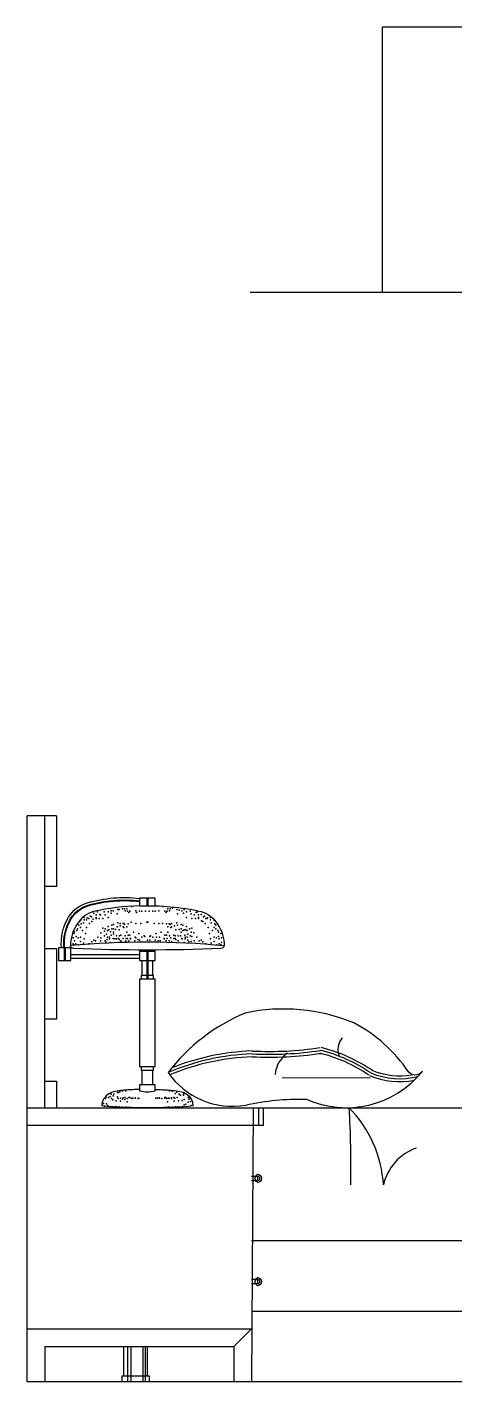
# Model space of a CAD drawing. Header units: inches. Extents: x 18.5 to 61, y 8.5 to 33.3.
# Drawn here: x 29.765 to 30.49, y 12.628 to 14.926 of the extents above; entities that cross this region are included whole.
import ezdxf

# ---------------------------------------------------------------- set-up
doc = ezdxf.new("R2010")
doc.units = ezdxf.units.IN
doc.header["$MEASUREMENT"] = 0
for name, color, linetype in [('02', 2, 'Continuous'), ('1', 1, 'Continuous'), ('4', 4, 'Continuous')]:
    doc.layers.add(name, color=color, linetype=linetype)

msp = doc.modelspace()

# ---------------------------------------------------------------- linework, layer by layer
at = {"layer": '02'}
for p, q in [((33.7343, 14.4758), (30.1432, 14.4758)), ((29.9683, 13.4487), (29.9683, 13.4357)), ((29.9699, 13.4487), (29.9699, 13.4357)), ((29.8284, 13.3641), (29.8284, 13.343)), ((29.8297, 13.3641), (29.8297, 13.343)), ((29.956, 13.3523), (29.8395, 13.3523)), ((29.9683, 13.3583), (29.9685, 13.3114)), ((29.9699, 13.3583), (29.9697, 13.3114)), ((29.956, 13.3461), (29.8395, 13.3461)), ((29.9822, 13.3114), (29.956, 13.3114)), ((30.1973, 13.1443), (30.3467, 13.1436)), ((30.1576, 13.0932), (30.1576, 13.0632)), ((30.1555, 12.9692), (30.1455, 12.9692)), ((30.1555, 12.9772), (30.1555, 12.9692)), ((30.1555, 12.8022), (30.1555, 12.7942)), ((30.1555, 12.7942), (30.1455, 12.7942)), ((29.9293, 12.6382), (29.9293, 12.6882)), ((29.9357, 12.6882), (29.9357, 12.6282)), ((29.9409, 12.6882), (29.9409, 12.6282)), ((29.9613, 12.6876), (29.9613, 12.6282)), ((29.9653, 12.6875), (29.9653, 12.6282)), ((29.9693, 12.6382), (29.9693, 12.6882))]:
    msp.add_line(p, q, dxfattribs=at)
for points in [[(29.8237, 13.3641, -0.15616), (29.8356, 13.4162, -0.180266), (29.8674, 13.4407, -0.100872), (29.956, 13.4481)], [(29.8279, 13.3644, -0.156017), (29.8392, 13.414, -0.179879), (29.8686, 13.4367, -0.100831), (29.9555, 13.4439, -0.100831)], [(29.8289, 13.3645, -0.155978), (29.8401, 13.4134, -0.179774), (29.8689, 13.4357, -0.100821), (29.9554, 13.4428, -0.100821)], [(29.956, 13.4355, 0.049707), (29.8777, 13.4258, 0.178104), (29.8497, 13.404, 0.15202), (29.839, 13.3676)], [(29.956, 13.4355, -0.064459), (30.0605, 13.4258, -0.178104), (30.0885, 13.404, -0.15202), (30.0992, 13.3676)], [(30.0992, 13.3676, -0.338174), (30.0937, 13.3632, -0.021936), (29.8445, 13.3632, -0.338174), (29.839, 13.3676)], [(30.4114, 13.154, 0.124597), (30.319, 13.2369, 0.151645), (30.1347, 13.2537, 0.12993), (30.0041, 13.1528, 0.294601), (30.1357, 13.0977, -0.061928), (30.238, 13.1077, 0.340238), (30.4351, 13.1548, -0.548274), (30.4103, 13.1557)], [(29.9822, 13.1322), (29.956, 13.1322), (29.956, 13.1219, 0.140748), (29.9822, 13.1219), (29.9822, 13.1322)], [(30.1455, 12.9772), (30.1555, 12.9772, -1)], [(30.1525, 12.9772), (30.1555, 12.9802, -1), (30.1555, 12.9662), (30.1525, 12.9692)], [(30.1455, 12.8022), (30.1555, 12.8022, -1)], [(30.1525, 12.8022), (30.1555, 12.8052, -1), (30.1555, 12.7912), (30.1525, 12.7942)]]:
    msp.add_lwpolyline(points, format="xyb", dxfattribs=at)
for points in [[(29.9822, 13.4354), (29.9822, 13.4487), (29.956, 13.4487), (29.956, 13.4355)], [(29.9822, 13.3428), (29.9822, 13.3583), (29.956, 13.3583), (29.956, 13.3428), (29.9822, 13.3428)], [(29.9599, 13.3428), (29.9599, 13.3175)], [(29.9783, 13.3175), (29.9783, 13.3428)], [(29.956, 13.3114), (29.956, 13.1632), (29.9822, 13.1632)], [(29.9796, 13.3175), (29.9586, 13.3175), (29.9586, 13.3114)], [(29.9796, 13.3114), (29.9796, 13.3175)], [(29.9822, 13.1632), (29.9822, 13.3114)], [(29.9586, 13.1632), (29.9586, 13.1571), (29.9796, 13.1571)], [(29.9599, 13.1571), (29.9599, 13.1322)], [(29.9783, 13.1322), (29.9783, 13.1571)], [(29.9796, 13.1571), (29.9796, 13.1632)], [(29.956, 13.1242), (29.9536, 13.1241), (29.9506, 13.124), (29.9476, 13.1239), (29.9446, 13.1237), (29.9417, 13.1236), (29.9388, 13.1234), (29.9359, 13.1232), (29.9329, 13.123), (29.93, 13.1227), (29.927, 13.1224), (29.924, 13.1221), (29.9209, 13.1218), (29.9178, 13.1214), (29.9146, 13.1208), (29.9114, 13.12), (29.9083, 13.119), (29.9052, 13.1175), (29.9023, 13.1156), (29.8996, 13.1131), (29.897, 13.11)], [(29.983, 13.1242), (29.9855, 13.1241), (29.9885, 13.124), (29.9915, 13.1239), (29.9944, 13.1237), (29.9973, 13.1236), (30.0003, 13.1234), (30.0032, 13.1232), (30.0061, 13.123), (30.009, 13.1227), (30.012, 13.1224), (30.015, 13.1221), (30.0181, 13.1218), (30.0212, 13.1214), (30.0244, 13.1208), (30.0276, 13.12), (30.0307, 13.119), (30.0338, 13.1175), (30.0367, 13.1156), (30.0395, 13.1131), (30.042, 13.11)], [(29.8925, 13.0964), (29.8925, 13.0966), (29.8925, 13.0985), (29.8927, 13.1), (29.8929, 13.1014), (29.8931, 13.1025), (29.8933, 13.1034), (29.8936, 13.1042), (29.8939, 13.105), (29.8941, 13.1056), (29.8944, 13.1062), (29.8946, 13.1068), (29.8949, 13.1073), (29.8952, 13.1077), (29.8955, 13.1082), (29.8958, 13.1086), (29.8962, 13.1091), (29.8966, 13.1095), (29.897, 13.11)], [(30.0465, 13.0964), (30.0383, 13.095), (30.0206, 13.0939), (29.9965, 13.0933), (29.9692, 13.093), (29.942, 13.0933), (29.918, 13.0939), (29.9004, 13.095), (29.8925, 13.0964)], [(30.0465, 13.0964), (30.0465, 13.0966), (30.0465, 13.0985), (30.0463, 13.1), (30.0462, 13.1014), (30.0459, 13.1025), (30.0457, 13.1034), (30.0454, 13.1042), (30.0452, 13.105), (30.0449, 13.1056), (30.0447, 13.1062), (30.0444, 13.1068), (30.0441, 13.1073), (30.0438, 13.1077), (30.0435, 13.1082), (30.0432, 13.1086), (30.0428, 13.1091), (30.0424, 13.1095), (30.042, 13.11)], [(29.9263, 12.6282), (29.9263, 12.6382), (29.9723, 12.6382), (29.9723, 12.6282)]]:
    msp.add_lwpolyline(points, dxfattribs=at)
msp.add_lwpolyline([(29.8395, 13.343), (29.8395, 13.3641), (29.8186, 13.3641), (29.8186, 13.343)], close=True, dxfattribs=at)
for centre in [(30.1555, 12.9732), (30.1555, 12.7982)]:
    msp.add_circle(centre, 0.004, dxfattribs=at)
for centre, radius, start, end in [((29.9668, 11.9797), 1.3942, 84.5501, 95.2605), ((30.323, 13.1915), 0.0311, 139.4598, 200.8437), ((30.161, 12.7839), 0.4057, 92.035, 111.7903), ((30.1754, 13.7672), 0.5835, 267.1825, 278.5457), ((30.1754, 13.7672), 0.5786, 267.1825, 278.5457), ((30.2033, 12.9439), 0.2533, 55.2856, 76.5647), ((30.2033, 12.9439), 0.2582, 55.2856, 76.5647), ((30.161, 12.7839), 0.4008, 92.035, 113.0382), ((30.161, 12.7839), 0.3959, 92.035, 112.8805), ((30.1754, 13.7672), 0.5884, 267.1825, 278.5457), ((30.2351, 13.1454), 0.0496, 125.2087, 174.9627), ((30.2033, 12.9439), 0.2484, 55.2856, 76.5647), ((30.3965, 13.2714), 0.1339, 247.6779, 280.7084), ((30.3965, 13.2714), 0.129, 247.6779, 283.9738), ((30.3965, 13.2714), 0.1241, 247.6779, 280.0692), ((28.6434, 12.9948), 1.6706, 358.8801, 3.375), ((30.1635, 12.9494), 0.206, 3.5443, 44.2346), ((30.4527, 12.9439), 0.0855, 109.2631, 167.6798)]:
    msp.add_arc(centre, radius, start, end, dxfattribs=at)
for p in [(29.8784, 13.4232), (29.8825, 13.4201), (29.8845, 13.4252), (29.8886, 13.4211), (29.8896, 13.4201), (29.8957, 13.4252), (29.8978, 13.4201), (29.9029, 13.4252), (29.908, 13.4272), (29.908, 13.4232), (29.911, 13.4272), (29.9181, 13.4221), (29.9192, 13.4293), (29.9212, 13.4293), (29.9273, 13.4303), (29.9304, 13.4303), (29.9314, 13.4272), (29.9345, 13.4303), (29.9355, 13.4262), (29.9375, 13.4242), (29.9396, 13.4262), (29.9426, 13.4344), (29.9498, 13.4272), (29.9508, 13.4242), (29.9559, 13.4262), (29.96, 13.4262), (29.9661, 13.4262), (29.9723, 13.4262), (29.9784, 13.4262), (29.9825, 13.4262), (29.9886, 13.4272), (29.9957, 13.4344), (29.9988, 13.4262), (30.0008, 13.4242), (30.0028, 13.4262), (30.0039, 13.4303), (30.0069, 13.4272), (30.0079, 13.4303), (30.012, 13.4313), (30.0192, 13.4293), (30.0202, 13.4221), (30.0232, 13.4282), (30.0273, 13.4272), (30.0304, 13.4232), (30.0314, 13.4293), (30.0355, 13.4252), (30.0416, 13.4262), (30.0436, 13.4221), (30.0487, 13.4201), (30.0518, 13.4242), (30.0538, 13.4252), (30.0559, 13.4201), (30.06, 13.4211), (29.8508, 13.3967), (29.8529, 13.4028), (29.8559, 13.4109), (29.8559, 13.3987), (29.857, 13.4048), (29.861, 13.4069), (29.8621, 13.416), (29.8621, 13.4119), (29.8661, 13.4119), (29.8661, 13.3987), (29.8672, 13.415), (29.8702, 13.414), (29.8712, 13.4058), (29.8723, 13.4181), (29.8743, 13.417), (29.8753, 13.4089), (29.8774, 13.413), (29.8825, 13.416), (29.8825, 13.414), (29.8876, 13.414), (29.8937, 13.414), (29.8937, 13.3977), (29.8978, 13.3967), (29.9029, 13.416), (29.9029, 13.4007), (29.909, 13.4028), (29.909, 13.3967), (29.912, 13.4038), (29.912, 13.3967), (29.9151, 13.3956), (29.9181, 13.3997), (29.9192, 13.4069), (29.9232, 13.4058), (29.9232, 13.4018), (29.9283, 13.4058), (29.9283, 13.3997), (29.9294, 13.4058), (29.9294, 13.3987), (29.9304, 13.4038), (29.9345, 13.3997), (29.9365, 13.4048), (29.9416, 13.4079), (29.9498, 13.4058), (29.9579, 13.4058), (29.9681, 13.4079), (29.9702, 13.4079), (29.9804, 13.4058), (29.9886, 13.4058), (29.9947, 13.4058), (30.0018, 13.4048), (30.0039, 13.3997), (30.0059, 13.4048), (30.0079, 13.4038), (30.009, 13.3987), (30.01, 13.4058), (30.01, 13.3997), (30.0151, 13.4018), (30.0192, 13.4069), (30.0202, 13.4028), (30.0232, 13.3956), (30.0263, 13.4038), (30.0263, 13.3967), (30.0294, 13.4028), (30.0355, 13.416), (30.0355, 13.4007), (30.0406, 13.3967), (30.0447, 13.414), (30.0447, 13.3977), (30.0508, 13.414), (30.0559, 13.416), (30.0559, 13.414), (30.061, 13.4099), (30.063, 13.4089), (30.064, 13.417), (30.0661, 13.4181), (30.0671, 13.4058), (30.0681, 13.414), (30.0701, 13.414), (30.0712, 13.415), (30.0722, 13.3987), (30.0763, 13.416), (30.0763, 13.4119), (30.0773, 13.4069), (30.0824, 13.4109), (30.0824, 13.3987), (30.0834, 13.4048), (30.0854, 13.4028), (30.0854, 13.3967), (29.8437, 13.3814), (29.8447, 13.3885), (29.8457, 13.3916), (29.8457, 13.3763), (29.8488, 13.3834), (29.8498, 13.3936), (29.8519, 13.3814), (29.8559, 13.3824), (29.8559, 13.3753), (29.859, 13.3936), (29.861, 13.3722), (29.8621, 13.3794), (29.8641, 13.3885), (29.8753, 13.3743), (29.8784, 13.3773), (29.8814, 13.3763), (29.8855, 13.3824), (29.8896, 13.3763), (29.8906, 13.3895), (29.8906, 13.3814), (29.8967, 13.3926), (29.8967, 13.3844), (29.8978, 13.3763), (29.8988, 13.3743), (29.8998, 13.3875), (29.9008, 13.3783), (29.9018, 13.3936), (29.9018, 13.3824), (29.9039, 13.3946), (29.9049, 13.3824), (29.9049, 13.3794), (29.9069, 13.3916), (29.9069, 13.3732), (29.908, 13.3855), (29.911, 13.3804), (29.912, 13.3906), (29.912, 13.3875), (29.9141, 13.3794), (29.9171, 13.3844), (29.9171, 13.3794), (29.9202, 13.3804), (29.9212, 13.3946), (29.9212, 13.3783), (29.9222, 13.3844), (29.9243, 13.3855), (29.9243, 13.3763), (29.9283, 13.3804), (29.9314, 13.3844), (29.9324, 13.3763), (29.9334, 13.3804), (29.9345, 13.3906), (29.9355, 13.3804), (29.9365, 13.3855), (29.9375, 13.3763), (29.9396, 13.3855), (29.9406, 13.3804), (29.9406, 13.3794), (29.9457, 13.3906), (29.9477, 13.3763), (29.9487, 13.3824), (29.9498, 13.3814), (29.9528, 13.3783), (29.9549, 13.3885), (29.9559, 13.3773), (29.96, 13.3824), (29.964, 13.3844), (29.9651, 13.3834), (29.9691, 13.3773), (29.9733, 13.3834), (29.9733, 13.3773), (29.9743, 13.3844), (29.9784, 13.3824), (29.9825, 13.3773), (29.9835, 13.3885), (29.9845, 13.3824), (29.9876, 13.3763), (29.9896, 13.3824), (29.9906, 13.3763), (29.9926, 13.3906), (29.9977, 13.3804), (29.9977, 13.3794), (29.9988, 13.3855), (30.0008, 13.3763), (30.0018, 13.3855), (30.0028, 13.3804), (30.0039, 13.3906), (30.0059, 13.3763), (30.0069, 13.3844), (30.009, 13.3814), (30.01, 13.3753), (30.0141, 13.3855), (30.0141, 13.3804), (30.0161, 13.3844), (30.0161, 13.3804), (30.0171, 13.3946), (30.0171, 13.3783), (30.0212, 13.3844), (30.0212, 13.3763), (30.0253, 13.3844), (30.0263, 13.3906), (30.0273, 13.3804), (30.0283, 13.3794), (30.0294, 13.3936), (30.0314, 13.3946), (30.0314, 13.3732), (30.0324, 13.3855), (30.0334, 13.3824), (30.0334, 13.3794), (30.0345, 13.3946), (30.0365, 13.3936), (30.0365, 13.3824), (30.0375, 13.3875), (30.0375, 13.3773), (30.0396, 13.3743), (30.0416, 13.3844), (30.0436, 13.3906), (30.0436, 13.3753), (30.0447, 13.3834), (30.0477, 13.3895), (30.0487, 13.3763), (30.0528, 13.3824), (30.0569, 13.3763), (30.06, 13.3773), (30.063, 13.3743), (30.0742, 13.3885), (30.0763, 13.3794), (30.0773, 13.3722), (30.0793, 13.3936), (30.0824, 13.3824), (30.0824, 13.3753), (30.0865, 13.3814), (30.0885, 13.3936), (30.0895, 13.3906), (30.0895, 13.3834), (30.0905, 13.3794), (30.0936, 13.3885), (30.0946, 13.3814), (30.0946, 13.3732), (29.8437, 13.3712), (29.8447, 13.3692), (29.8478, 13.3712), (29.8519, 13.3692), (29.8702, 13.3712), (30.0681, 13.3712), (30.0865, 13.3692), (30.0905, 13.3712), (30.0936, 13.3692), (29.9226, 13.12), (29.927, 13.1211), (29.9324, 13.1216), (30.0058, 13.1216), (30.0112, 13.1211), (30.0189, 13.1194), (29.8948, 13.1003), (29.8983, 13.1088), (29.8989, 13.1102), (29.9002, 13.0995), (29.9021, 13.0971), (29.9035, 13.1102), (29.9062, 13.1121), (29.9079, 13.1159), (29.9084, 13.1085), (29.9106, 13.1066), (29.9111, 13.1134), (29.9122, 13.1164), (29.9163, 13.1047), (29.9185, 13.1192), (29.9185, 13.1118), (29.9199, 13.1085), (29.9201, 13.1189), (29.9234, 13.1096), (29.9237, 13.1042), (29.9272, 13.1077), (29.928, 13.1099), (29.9308, 13.1072), (29.9316, 13.1104), (29.9349, 13.1033), (29.9351, 13.1088), (29.9376, 13.1102), (29.9392, 13.1104), (29.942, 13.1085), (29.9444, 13.1093), (29.9485, 13.1096), (29.9493, 13.1099), (29.9537, 13.1088), (29.9548, 13.1093), (29.9834, 13.1093), (29.9864, 13.1093), (29.9889, 13.1099), (29.9897, 13.1096), (29.9935, 13.1088), (29.999, 13.1104), (29.999, 13.1093), (30.0006, 13.1104), (30.0022, 13.1088), (30.0033, 13.1033), (30.005, 13.1091), (30.0058, 13.1096), (30.0101, 13.1099), (30.0101, 13.1085), (30.0142, 13.1107), (30.0145, 13.1042), (30.0159, 13.1093), (30.0164, 13.1175), (30.0197, 13.1107), (30.0219, 13.1047), (30.0232, 13.1164), (30.0249, 13.1145), (30.0252, 13.1142), (30.0279, 13.1053), (30.0303, 13.1142), (30.0306, 13.1162), (30.0312, 13.0979), (30.0317, 13.1072), (30.0344, 13.099), (30.038, 13.1023), (30.0385, 13.1102), (30.0393, 13.1102), (30.0402, 13.1074), (30.0421, 13.1039), (30.0432, 13.0971), (29.8967, 13.0957), (29.9054, 13.0954), (29.9103, 13.0946), (29.915, 13.0952), (29.919, 13.0941), (29.9215, 13.0944), (29.9267, 13.0941), (29.9319, 13.0938), (30.0041, 13.0938), (30.0063, 13.0938), (30.0115, 13.0941), (30.0167, 13.0944), (30.0202, 13.0946), (30.0211, 13.0941), (30.0284, 13.0946)]:
    msp.add_point(p, dxfattribs=at)
at = {"layer": '1'}
for p, q in [((33.5668, 14.9258), (30.3668, 14.9258)), ((30.3668, 14.9258), (30.3668, 14.4758))]:
    msp.add_line(p, q, dxfattribs=at)
msp.add_lwpolyline([(31.6685, 12.6282), (29.7655, 12.6282)], dxfattribs=at)
at = {"layer": '4'}
for p, q in [((29.7655, 12.6282), (29.7655, 13.5882)), ((29.8155, 13.5882), (29.7655, 13.5882)), ((29.7955, 13.0932), (29.7955, 13.5882)), ((30.1482, 13.0932), (30.1455, 12.6282)), ((30.1455, 12.8682), (31.7655, 12.8682)), ((30.1455, 12.7482), (31.7655, 12.7482)), ((29.7655, 12.7182), (30.1455, 12.7182)), ((30.1155, 12.6882), (30.1455, 12.7182)), ((29.7955, 12.6882), (29.7955, 12.6282)), ((30.1155, 12.6882), (30.1155, 12.6282))]:
    msp.add_line(p, q, dxfattribs=at)
for points in [[(29.8155, 13.5882), (29.8155, 13.4682), (29.7955, 13.4682)], [(29.7955, 13.3632), (29.8155, 13.3632), (29.8155, 13.2432), (29.7955, 13.2432)], [(29.7955, 13.1382), (29.8155, 13.1382), (29.8155, 13.0932)], [(30.1655, 13.0932), (30.1655, 13.0632), (29.7655, 13.0632)], [(29.7655, 13.0932), (31.7355, 13.0932)], [(29.7955, 12.6882), (30.1155, 12.6882)]]:
    msp.add_lwpolyline(points, dxfattribs=at)

doc.saveas('drawing.dxf')
